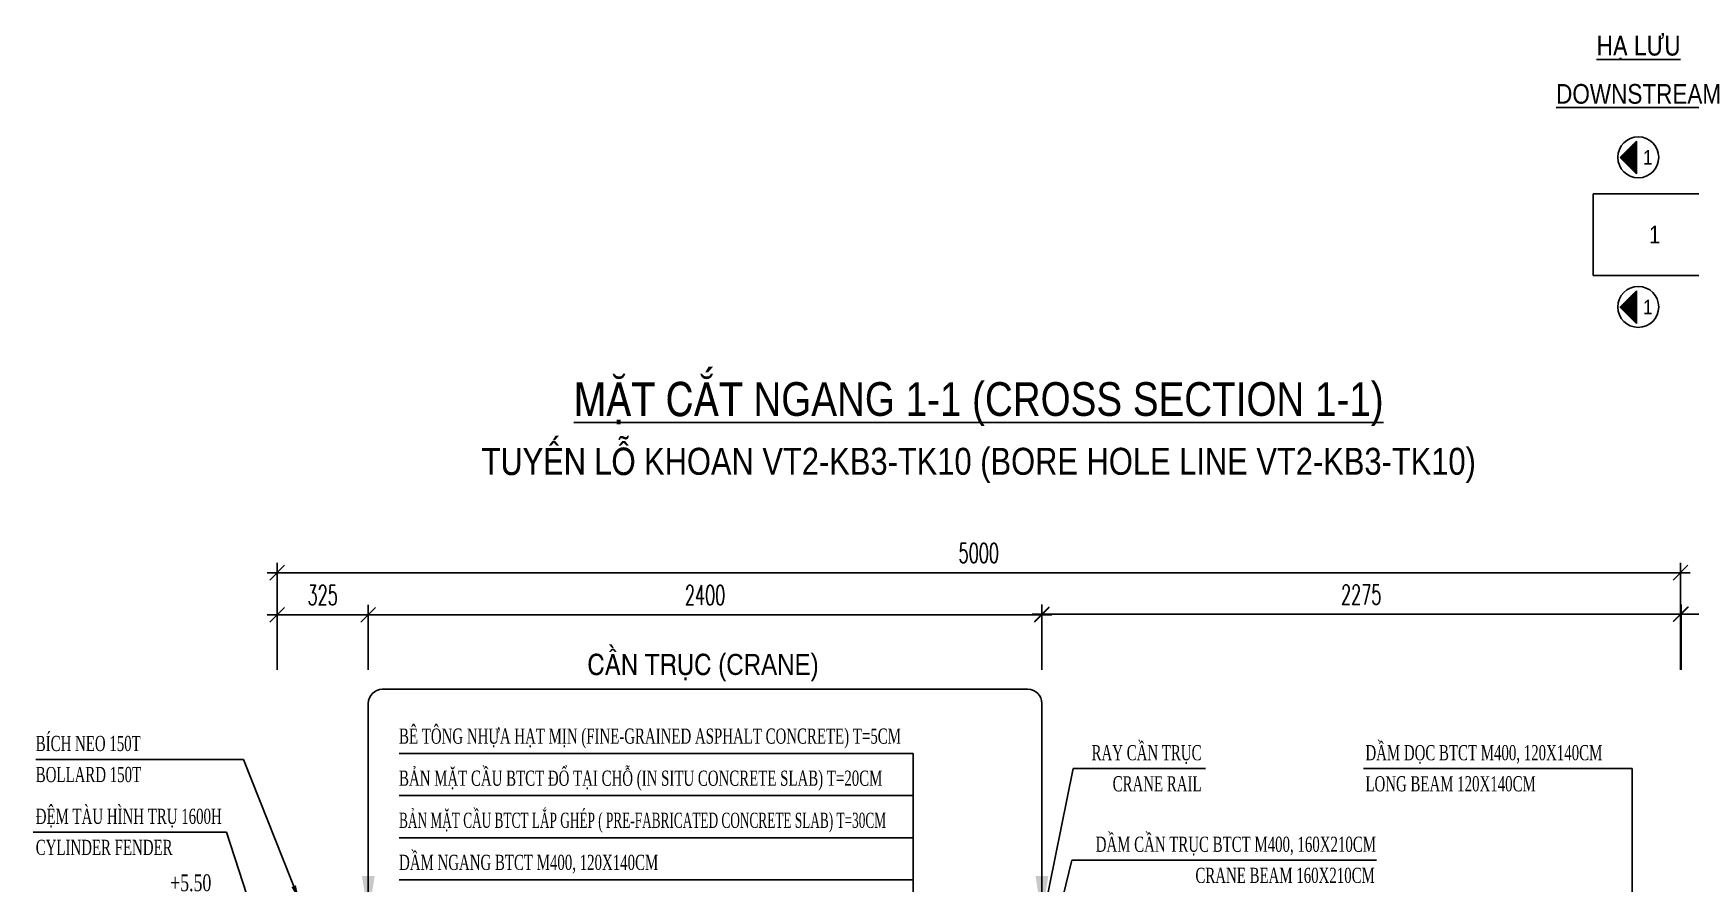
# Model space of a CAD drawing. Extents: x 9472 to 112692, y 46655 to 72187.
# Drawn here: x 10179 to 16085, y 69155 to 72187 of the extents above; entities that cross this region are included whole.
import ezdxf
from ezdxf.enums import TextEntityAlignment as Align

# ---------------------------------------------------------------- set-up
doc = ezdxf.new("R2010")
doc.units = 0
doc.header["$LTSCALE"] = 10
doc.header["$MEASUREMENT"] = 0
doc.layers.get('0').update_dxf_attribs({"color": 6, "linetype": 'CONTINUOUS'})
for name, color, linetype in [('Khung', 1, 'CONTINUOUS'), ('Kich thuoc', 2, 'CONTINUOUS'), ('Net tim', 6, 'CONTINUOUS'), ('Net vang', 8, 'CONTINUOUS'), ('Ray', 6, 'CONTINUOUS'), ('Text', 4, 'CONTINUOUS')]:
    doc.layers.add(name, color=color, linetype=linetype)
doc.styles.add('Hung', font='Vharialn.ttf')
doc.styles.add('Kichthuoc', font='romans.shx', dxfattribs={"width": 0.6})
doc.styles.get("Standard").update_dxf_attribs({"font": 'vntimeh.shx', "width": 0.65})
doc.styles.add('Ten', font='Vharialn.ttf')
doc.dimstyles.new('Dim 350', dxfattribs={"dimscale": 350, "dimtxt": 0.2, "dimasz": 0.15, "dimexe": 0.1, "dimexo": 0.2, "dimgap": 0.1, "dimtad": 1, "dimdec": 0, "dimlfac": -1, "dimzin": 0, "dimdsep": 46, "dimtxsty": 'Kichthuoc', "dimblk": 'OBLIQUE', "dimcen": 0.1, "dimdle": 0.1, "dimclrd": 2, "dimclre": 2, "dimclrt": 4, "dimadec": 0, "dimazin": 0, "dimtfac": 1, "dimtdec": 0, "dimtix": 1, "dimtmove": 2, "dimatfit": 3, "dimfxl": 1, "dimtfill": 1, "dimtolj": 1, "dimtzin": 0, "dimarcsym": 0})
doc.dimstyles.new('Le 350', dxfattribs={"dimscale": 350, "dimtxt": 0.2, "dimasz": 0.15, "dimexe": 0.1, "dimexo": 0.2, "dimgap": 0.1, "dimtad": 1, "dimdec": 0, "dimzin": 0, "dimdsep": 46, "dimtxsty": 'Kichthuoc', "dimblk": 'ARCHTICK', "dimcen": 0, "dimdle": 0.1, "dimclrd": 2, "dimclre": 2, "dimclrt": 256, "dimadec": 0, "dimazin": 0, "dimtfac": 1, "dimtdec": 0, "dimtix": 1, "dimtmove": 2, "dimatfit": 3, "dimfxl": 1, "dimtolj": 1, "dimtzin": 0, "dimarcsym": 0})

# ---------------------------------------------------------------- blocks, each defined once
blk = doc.blocks.new('_Oblique')
at = {"color": 0, "linetype": 'ByBlock', "lineweight": -2}
blk.add_line((-0.5, -0.5), (0.5, 0.5), dxfattribs=at)
blk = doc.blocks.new('*D136')
at = {"layer": 'Kich thuoc', "color": 2, "lineweight": -2}
for p, q in [((11048.2, 69918.3), (11048.2, 70299)), ((16048.2, 69918.3), (16048.2, 70299)), ((11013.2, 70264), (16083.2, 70264))]:
    blk.add_line(p, q, dxfattribs=at)
at = {"layer": 'Kich thuoc', "color": 2, "lineweight": -2, "xscale": 52.5, "yscale": 52.5, "zscale": 52.5, "rotation": 180}
blk.add_blockref('_Oblique', (11048.2, 70264), dxfattribs=at)
at = {"layer": 'Kich thuoc', "color": 2, "lineweight": -2, "xscale": 52.5, "yscale": 52.5, "zscale": 52.5}
blk.add_blockref('_Oblique', (16048.2, 70264), dxfattribs=at)
at = {"layer": 'Kich thuoc', "color": 4, "insert": (13548.2, 70334), "char_height": 70, "attachment_point": 5, "style": 'Kichthuoc', "bg_fill": 3, "box_fill_scale": 1.25, "bg_fill_color": 9, "bg_fill_true_color": 13158600, "bg_fill_transparency": 637779}
blk.add_mtext('\\A1;5000', dxfattribs=at)
blk = doc.blocks.new('*D137')
at = {"layer": 'Kich thuoc', "color": 2, "lineweight": -2}
for p, q in [((11338.2, 70114), (13808.2, 70114)), ((11373.2, 69918.3), (11373.2, 70149)), ((13773.2, 69918.3), (13773.2, 70149))]:
    blk.add_line(p, q, dxfattribs=at)
at = {"layer": 'Kich thuoc', "color": 2, "lineweight": -2, "xscale": 52.5, "yscale": 52.5, "zscale": 52.5, "rotation": 180}
blk.add_blockref('_Oblique', (11373.2, 70114), dxfattribs=at)
at = {"layer": 'Kich thuoc', "color": 2, "lineweight": -2, "xscale": 52.5, "yscale": 52.5, "zscale": 52.5}
blk.add_blockref('_Oblique', (13773.2, 70114), dxfattribs=at)
at = {"layer": 'Kich thuoc', "color": 4, "insert": (12573.2, 70184), "char_height": 70, "attachment_point": 5, "style": 'Kichthuoc', "bg_fill": 3, "box_fill_scale": 1.25, "bg_fill_color": 9, "bg_fill_true_color": 13158600, "bg_fill_transparency": 5603552}
blk.add_mtext('\\A1;2400', dxfattribs=at)
blk = doc.blocks.new('_ArchTick')
at = {"color": 0, "linetype": 'ByBlock', "const_width": 0.15}
blk.add_lwpolyline([(-0.5, -0.5), (0.5, 0.5)], dxfattribs=at)
blk = doc.blocks.new('*D138')
at = {"layer": 'Kich thuoc', "color": 2, "lineweight": -2}
for p, q in [((11013.2, 70114), (11408.2, 70114)), ((11048.2, 69918.3), (11048.2, 70149)), ((11373.2, 69918.3), (11373.2, 70149))]:
    blk.add_line(p, q, dxfattribs=at)
at = {"layer": 'Kich thuoc', "color": 2, "lineweight": -2, "xscale": 52.5, "yscale": 52.5, "zscale": 52.5, "rotation": 180}
blk.add_blockref('_Oblique', (11048.2, 70114), dxfattribs=at)
at = {"layer": 'Kich thuoc', "color": 2, "lineweight": -2, "xscale": 52.5, "yscale": 52.5, "zscale": 52.5}
blk.add_blockref('_Oblique', (11373.2, 70114), dxfattribs=at)
at = {"layer": 'Kich thuoc', "color": 4, "insert": (11210.7, 70184), "char_height": 70, "attachment_point": 5, "style": 'Kichthuoc', "bg_fill": 3, "box_fill_scale": 1.25, "bg_fill_color": 9, "bg_fill_true_color": 13158600, "bg_fill_transparency": 637940}
blk.add_mtext('\\A1;325', dxfattribs=at)
blk = doc.blocks.new('*D139')
at = {"layer": 'Kich thuoc', "color": 2, "lineweight": -2}
for p, q in [((13738.2, 70116), (16083.2, 70116)), ((13773.2, 69918.3), (13773.2, 70151)), ((16048.2, 69918.3), (16048.2, 70151))]:
    blk.add_line(p, q, dxfattribs=at)
at = {"layer": 'Kich thuoc', "color": 2, "lineweight": -2, "xscale": 52.5, "yscale": 52.5, "zscale": 52.5, "rotation": 180}
blk.add_blockref('_Oblique', (13773.2, 70116), dxfattribs=at)
at = {"layer": 'Kich thuoc', "color": 2, "lineweight": -2, "xscale": 52.5, "yscale": 52.5, "zscale": 52.5}
blk.add_blockref('_Oblique', (16048.2, 70116), dxfattribs=at)
at = {"layer": 'Kich thuoc', "color": 4, "insert": (14910.7, 70186), "char_height": 70, "attachment_point": 5, "style": 'Kichthuoc', "bg_fill": 3, "box_fill_scale": 1.25, "bg_fill_color": 9, "bg_fill_true_color": 13158600, "bg_fill_transparency": 4124832}
blk.add_mtext('\\A1;2275', dxfattribs=at)
blk = doc.blocks.new('*D140')
at = {"layer": 'Kich thuoc', "color": 2, "lineweight": -2}
for p, q in [((16015.2, 70116), (18160.2, 70116)), ((16050.2, 69918.3), (16050.2, 70151)), ((18125.2, 69918.3), (18125.2, 70151))]:
    blk.add_line(p, q, dxfattribs=at)
at = {"layer": 'Kich thuoc', "color": 2, "lineweight": -2, "xscale": 52.5, "yscale": 52.5, "zscale": 52.5, "rotation": 180}
blk.add_blockref('_Oblique', (16050.2, 70116), dxfattribs=at)
at = {"layer": 'Kich thuoc', "color": 2, "lineweight": -2, "xscale": 52.5, "yscale": 52.5, "zscale": 52.5}
blk.add_blockref('_Oblique', (18125.2, 70116), dxfattribs=at)
at = {"layer": 'Kich thuoc', "color": 4, "insert": (17087.7, 70186), "char_height": 70, "attachment_point": 5, "style": 'Kichthuoc', "bg_fill": 3, "box_fill_scale": 1.25, "bg_fill_color": 9, "bg_fill_true_color": 13158600, "bg_fill_transparency": 11732736}
blk.add_mtext('\\A1;2075', dxfattribs=at)
blk = doc.blocks.new('*D144')
at = {"layer": 'Kich thuoc', "color": 2, "lineweight": -2}
for p, q in [((16048.2, 70116), (15995.7, 70116)), ((16048.2, 69918.3), (16048.2, 70151)), ((16048.2, 70116), (16050.2, 70116)), ((16050.2, 69918.3), (16050.2, 70151)), ((16050.2, 70116), (16102.7, 70116))]:
    blk.add_line(p, q, dxfattribs=at)
at = {"layer": 'Kich thuoc', "color": 2, "lineweight": -2, "xscale": 52.5, "yscale": 52.5, "zscale": 52.5}
blk.add_blockref('_Oblique', (16048.2, 70116), dxfattribs=at)
at = {"layer": 'Kich thuoc', "color": 2, "lineweight": -2, "xscale": 52.5, "yscale": 52.5, "zscale": 52.5, "rotation": 180}
blk.add_blockref('_Oblique', (16050.2, 70116), dxfattribs=at)
at = {"layer": 'Kich thuoc', "color": 4, "insert": (16141.3, 70233.2), "char_height": 70, "attachment_point": 5, "style": 'Kichthuoc', "bg_fill": 3, "box_fill_scale": 1.25, "bg_fill_color": 9, "bg_fill_true_color": 13158600, "bg_fill_transparency": 11732736}
blk.add_mtext('\\A1;2', dxfattribs=at)
blk = doc.blocks.new('*X3')
at = {"color": 0, "linetype": 'ByBlock'}
for p, q in [((-219.659, 160.78), (-219.337, 160.78)), ((-219.649, 160.79), (-219.347, 160.79)), ((-219.639, 160.8), (-219.357, 160.8)), ((-219.629, 160.81), (-219.367, 160.81)), ((-219.619, 160.82), (-219.377, 160.82)), ((-219.609, 160.83), (-219.387, 160.83)), ((-219.599, 160.84), (-219.397, 160.84)), ((-219.589, 160.85), (-219.407, 160.85)), ((-219.579, 160.86), (-219.417, 160.86)), ((-219.569, 160.87), (-219.427, 160.87)), ((-219.559, 160.88), (-219.437, 160.88)), ((-219.549, 160.89), (-219.447, 160.89)), ((-219.539, 160.9), (-219.457, 160.9)), ((-219.529, 160.91), (-219.467, 160.91)), ((-219.519, 160.92), (-219.477, 160.92)), ((-219.509, 160.93), (-219.487, 160.93)), ((-219.499, 160.94), (-219.497, 160.94)), ((-219.889, 160.55), (-219.107, 160.55)), ((-219.879, 160.56), (-219.117, 160.56)), ((-219.869, 160.57), (-219.127, 160.57)), ((-219.859, 160.58), (-219.137, 160.58)), ((-219.849, 160.59), (-219.147, 160.59)), ((-219.839, 160.6), (-219.157, 160.6)), ((-219.829, 160.61), (-219.167, 160.61)), ((-219.819, 160.62), (-219.177, 160.62)), ((-219.809, 160.63), (-219.187, 160.63)), ((-219.799, 160.64), (-219.197, 160.64)), ((-219.789, 160.65), (-219.207, 160.65)), ((-219.779, 160.66), (-219.217, 160.66)), ((-219.769, 160.67), (-219.227, 160.67)), ((-219.759, 160.68), (-219.237, 160.68)), ((-219.749, 160.69), (-219.247, 160.69)), ((-219.739, 160.7), (-219.257, 160.7)), ((-219.729, 160.71), (-219.267, 160.71)), ((-219.719, 160.72), (-219.277, 160.72)), ((-219.709, 160.73), (-219.287, 160.73)), ((-219.699, 160.74), (-219.297, 160.74)), ((-219.689, 160.75), (-219.307, 160.75)), ((-219.679, 160.76), (-219.317, 160.76)), ((-219.669, 160.77), (-219.327, 160.77))]:
    blk.add_line(p, q, dxfattribs=at)

msp = doc.modelspace()

# ---------------------------------------------------------------- linework, layer by layer
at = {"layer": 'Khung'}
for p, q in [((15737.4, 71614.6), (20112.4, 71614.6)), ((15737.4, 71323), (15737.4, 71614.6)), ((15737.4, 71323), (20112.4, 71323))]:
    msp.add_line(p, q, dxfattribs=at)
at = {"layer": 'Kich thuoc'}
for p, q in [((13314.4, 69619.4), (11483.2, 69619.4)), ((13314.4, 68888.6), (13314.4, 69619.4)), ((13314.4, 69469.4), (11483.2, 69469.4)), ((13314.4, 69319.4), (11483.2, 69319.4)), ((13314.4, 69169.4), (11483.2, 69169.4))]:
    msp.add_line(p, q, dxfattribs=at)
at = {"layer": 'Net tim', "linetype": 'ByBlock'}
for centre in [(15897.9, 71744.3), (15897.9, 71211)]:
    msp.add_circle(centre, 72.9, dxfattribs=at)
at = {"layer": 'Net vang', "linetype": 'ByBlock'}
for p, q in [((15833.6, 71744), (15891.8, 71802.2)), ((15891.8, 71802.2), (15891.8, 71685.8)), ((15891.8, 71685.8), (15833.6, 71744)), ((15833.6, 71210.7), (15891.8, 71268.9)), ((15891.8, 71268.9), (15891.8, 71152.4)), ((15891.8, 71152.4), (15833.6, 71210.7))]:
    msp.add_line(p, q, dxfattribs=at)

# ---------------------------------------------------------------- block references
at = {"layer": 'Net vang', "linetype": 'ByBlock', "xscale": -145.8333333333285, "yscale": 145.8333333333285, "zscale": 145.8333333333333, "rotation": 90}
for p in [(39304.2, 39733.9), (39304.2, 39200.6)]:
    msp.add_blockref('*X3', p, dxfattribs=at)

# ---------------------------------------------------------------- texts
at = {"layer": 'Text'}
for s, height, style, p in [('%%uh¹ l\xadu', 70, 'Ten', (15899.1, 72107.4)), ('%%Udownstream', 70, 'Ten', (15899.1, 71935.4)), ('%%UMÆt c¾t ngang 1-1 (cross section 1-1)', 120, 'Hung', (13548.2, 70822.9)), ('tuyÕn lç khoan VT2-KB3-TK10 (BORE HOLE LINE VT2-KB3-TK10)', 96, 'Ten', (13548.2, 70612.9)), ('cÇn trôc (crane)', 75, 'Ten', (12565.8, 69899.6))]:
    msp.add_text(s, height=height, dxfattribs=dict(at, style=style)).set_placement(p, align=Align.CENTER)
at = {"layer": 'Text', "style": 'Ten'}
for p in [(15932.1, 71744), (15932.1, 71210.7)]:
    msp.add_text('1', height=52.5, dxfattribs=at).set_placement(p, align=Align.MIDDLE_CENTER)
msp.add_text('1', height=63, dxfattribs=at).set_placement((15956.1, 71468.8), align=Align.MIDDLE)
at = {"layer": 'Text'}
for s, height, width, p in [('bÝch neo 150t', 54, 0.65, (10188.4, 69628.4)), ('bª t«ng nhùa h¹t mÞn (fine-grained asphalt concrete) t=5cm', 54, 0.65, (11482.8, 69654.6)), ('dÇm däc btct m400, 120x140cm', 54, 0.65, (14925.8, 69595.5)), ('b¶n mÆt cÇu btct ®æ t¹i chç (in situ concrete slab) t=20cm', 54, 0.65, (11482.8, 69504.6)), ('bollard 150t', 54, 0.65, (10188.4, 69517.6)), ('long beam 120x140cm', 54, 0.65, (14925.8, 69484.7)), ('®Öm tµu h×nh trô 1600h', 54, 0.65, (10188.4, 69368.8)), ('b¶n mÆt cÇu btct l¾p ghÐp ( pre-fabricated concrete slab) t=30cm', 54, 0.58, (11482.8, 69354.6)), ('cylinder fender', 54, 0.65, (10188.4, 69258)), ('dÇm ngang btct m400, 120x140cm', 54, 0.65, (11482.8, 69204.6)), ('+5.50', 60, 0.7, (10667.2, 69128.9))]:
    msp.add_text(s, height=height, dxfattribs=dict(at, width=width)).set_placement(p)
at = {"layer": 'Text', "width": 0.65}
for s, p in [('ray cÇn trôc', (14341.9, 69595.5)), ('crane rail', (14341.9, 69484.7)), ('dÇm cÇn trôc btct m400, 160x210cm', (14963.4, 69269.2)), ('crane beam 160x210cm', (14959.3, 69158.4))]:
    msp.add_text(s, height=54, dxfattribs=at).set_placement(p, align=Align.RIGHT)

# ---------------------------------------------------------------- leaders
at = {"layer": 'Kich thuoc'}
for points, override in [([(11373.2, 69043.4), (11373.2, 69798.3)], {"dimasz": 0.4, "dimtad": 0, "dimclrd": 256}), ([(13773.2, 69043.4), (13773.2, 69798.3)], {"dimasz": 0.4, "dimtad": 0, "dimclrd": 256}), ([(11126.6, 69097.9), (10928.5, 69598.8), (10188.4, 69598.8)], {"dimtad": 0, "dimclrd": 256}), ([(13778.3, 69044), (13884.6, 69566), (14355.9, 69566)], {"dimtad": 0, "dimclrd": 256}), ([(15875.6, 68906), (15875.6, 69566), (14918.7, 69566)], {"dimasz": 0.12, "dimtad": 0, "dimclrd": 256, "dimldrblk": 'Dot'}), ([(10975.5, 69009.4), (10868.4, 69339.2), (10179.2, 69339.2)], {"dimtad": 0, "dimclrd": 256}), ([(13811.3, 68959.5), (13880.2, 69239.6), (14965, 69239.6)], {"dimasz": 0.12, "dimtad": 0, "dimclrd": 256, "dimldrblk": 'Dot'})]:
    msp.add_leader(points, dimstyle='Le 350', override=override, dxfattribs=at)

# ---------------------------------------------------------------- next in the draw order: dimensions: what is measured, and where the dimension line sits
dim = msp.add_linear_dim(base=(16048.2, 70264), p1=(11048.2, 69848.3), p2=(16048.2, 69848.3), dimstyle='Dim 350', dxfattribs=at)
dim.commit()
dim.dimension.update_dxf_attribs({"geometry": '*D136', "text_midpoint": (13548.2, 70334)})

# ---------------------------------------------------------------- next in the draw order: linework, layer by layer
at = {"layer": 'Ray'}
msp.add_line((11423.2, 69848.3), (13723.2, 69848.3), dxfattribs=at)

# ---------------------------------------------------------------- next in the draw order: dimensions: what is measured, and where the dimension line sits
at = {"layer": 'Kich thuoc'}
dim = msp.add_linear_dim(base=(13773.2, 70114), p1=(11373.2, 69848.3), p2=(13773.2, 69848.3), dimstyle='Dim 350', dxfattribs=at)
dim.commit()
dim.dimension.update_dxf_attribs({"geometry": '*D137', "text_midpoint": (12573.2, 70184)})

# ---------------------------------------------------------------- next in the draw order: dimensions: what is measured, and where the dimension line sits
for base, p1, p2, picture, middle in [((11373.2, 70114), (11048.2, 69848.3), (11373.2, 69848.3), '*D138', (11210.7, 70184)), ((16048.2, 70116), (13773.2, 69848.3), (16048.2, 69848.3), '*D139', (14910.7, 70186))]:
    dim = msp.add_linear_dim(base=base, p1=p1, p2=p2, dimstyle='Dim 350', dxfattribs=at)
    dim.commit()
    dim.dimension.update_dxf_attribs({"geometry": picture, "text_midpoint": middle})

# ---------------------------------------------------------------- next in the draw order: linework, layer by layer
at = {"layer": 'Ray'}
for centre, start, end in [((11423.2, 69798.3), 90, 180), ((13723.2, 69798.3), 0, 90)]:
    msp.add_arc(centre, 50, start, end, dxfattribs=at)

# ---------------------------------------------------------------- next in the draw order: dimensions: what is measured, and where the dimension line sits
at = {"layer": 'Kich thuoc'}
dim = msp.add_linear_dim(base=(18125.2, 70116), p1=(16050.2, 69848.3), p2=(18125.2, 69848.3), dimstyle='Dim 350', dxfattribs=at)
dim.commit()
dim.dimension.update_dxf_attribs({"geometry": '*D140', "text_midpoint": (17087.7, 70186)})

# ---------------------------------------------------------------- next in the draw order: dimensions: what is measured, and where the dimension line sits
dim = msp.add_linear_dim(base=(16050.2, 70116), p1=(16048.2, 69848.3), p2=(16050.2, 69848.3), dimstyle='Dim 350', dxfattribs=at)
dim.commit()
dim.dimension.update_dxf_attribs({"geometry": '*D144', "text_midpoint": (16141.3, 70233.2), "dimtype": 160})

doc.saveas('drawing.dxf')
